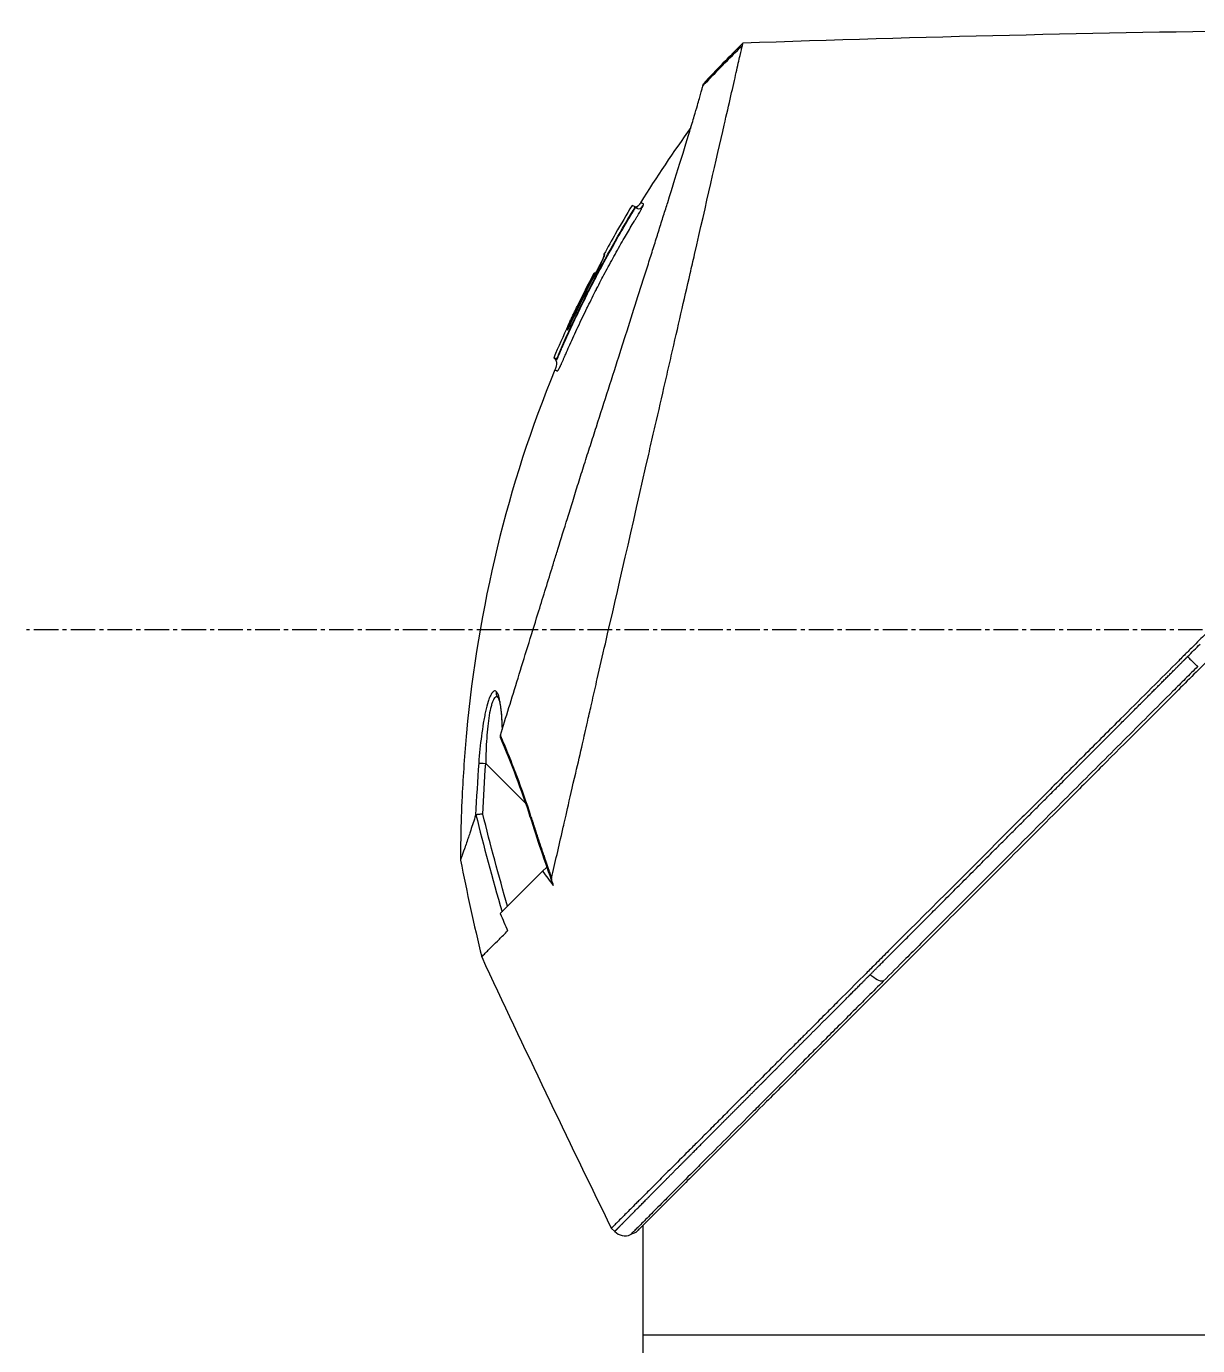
# Model space of a CAD drawing. Header units: millimetres. Extents: x 0 to 4378, y 0 to 2376.
# Drawn here: x 154.3 to 234.9, y 1539.2 to 1630 of the extents above; entities that cross this region are included whole.
import ezdxf

# ---------------------------------------------------------------- set-up
doc = ezdxf.new("R2010")
doc.units = ezdxf.units.MM
doc.header["$LTSCALE"] = 0.2
doc.linetypes.add('CENTER2', pattern=[1.125, 0.75, -0.125, 0.125, -0.125])
doc.layers.add('02_Center Line', color=1, linetype='CENTER2')

# ---------------------------------------------------------------- blocks, each defined once
blk = doc.blocks.new('A$C1ebef229')
for p, q in [((-34.874, 1023.623), (-34.874, 1023.623)), ((-39.679, 1015.043), (-39.653, 1015.016)), ((-39.542, 1015.311), (-39.509, 1015.277)), ((-44.222, 1006.86), (-44.159, 1006.835)), ((-45.133, 1004.925), (-45.085, 1004.877)), ((-44.908, 1004.806), (-44.956, 1004.854)), ((-44.79, 1005.093), (-44.818, 1005.121)), ((-48.967, 981.55), (-48.967, 981.55)), ((-48.965, 981.546), (-48.965, 981.546)), ((-47.077, 974.271), (-49.813, 977.008)), ((-46.963, 974.157), (-46.963, 974.158)), ((-48.813, 966.681), (-45.904, 969.59)), ((-45.638, 969.855), (-45.904, 969.59)), ((-45.616, 969.878), (-45.638, 969.855)), ((-45.592, 969.809), (-45.638, 969.855)), ((-48.31, 965.49), (-48.309, 965.487)), ((-48.31, 965.488), (-48.31, 965.488)), ((-48.309, 965.487), (-48.309, 965.488)), ((-40.943, 944.798), (-41.174, 945.029)), ((-39, 945.221), (-39, 931.7)), ((-39.483, 944.738), (-39.846, 944.585)), ((-39, 937.7), (39.527, 937.7))]:
    blk.add_line(p, q)
for centre, radius, start, end in [((30.499, 972.597), 82.251, 150.20143, 151.34582), ((29.836, 972.952), 81.499, 152.41039, 154.1774), ((-40.236, 945.505), 1, 224.99969, 292.95218)]:
    blk.add_arc(centre, radius, start, end)
at = {"extrusion": (0, 0, -1)}
for centre, major_axis, ratio, start_param, end_param in [((-15.153, 987.976), (32.061, 52.728), 0.606634, 5.046093, 5.111834), ((25.386, 986.906), (-66.266, 26.567), 0.000011, 0.000002, 0.010494), ((27.095, 984.45), (-68.777, 27.59), 0.000012, 0.010242, 0.035277), ((29.467, 973.086), (-37.396, -71.919), 1, 1.521054, 1.570796), ((29.17, 973.168), (33.667, 73.33), 1, 4.712389, 4.762315), ((27.844, 982.574), (-70.243, 28.124), 0.000013, 0.010001, 0.034555), ((-42.269, 1010.635), (0.0464, 0.0886), 0.999416, 4.712389, 6.054856), ((-42.355, 1010.644), (0.128, 0.063), 0.594731, 5.762809, 5.790684), ((-44.837, 1005.129), (0.119, 0.275), 0.068449, 1.568978, 3.139771), ((-48.59, 981.878), (-0.365, -0.341), 0.967774, 0.031819, 0.893203), ((-49.804, 976.998), (-0.499, 0.036), 0.01714, 0.149461, 1.551007), ((159.826, 982.662), (-194.421, 114.353), 0.811755, 5.576632, 5.609274), ((-255.664, 850.429), (235.102, -235.108), 0.712878, 4.90627, 4.909966), ((-23.05, 962.791), (0.708, -0.706), 0.435637, 0.291628, 1.571358)]:
    blk.add_ellipse(centre, major_axis=major_axis, ratio=ratio, start_param=start_param, end_param=end_param, dxfattribs=at)
for points in [[(41.272, 1027.473), (16.809, 1027.718), (-7.666, 1027.415), (-32.116, 1026.563)], [(-32.116, 1026.563), (-33.043, 1025.653), (-33.951, 1024.722), (-34.837, 1023.773)], [(-35.702, 1020.755), (-36.916, 1019.076), (-38.071, 1017.351), (-39.158, 1015.588)], [(-39.747, 1015.393), (-40.133, 1014.758), (-40.511, 1014.118), (-40.88, 1013.474)], [(-39.51, 1015.268), (-39.51, 1015.268), (-39.51, 1015.268), (-39.51, 1015.268)], [(-39.51, 1015.268), (-39.51, 1015.268), (-39.51, 1015.268), (-39.51, 1015.268)], [(-39.508, 1015.277), (-39.508, 1015.277), (-39.508, 1015.277), (-39.508, 1015.277)], [(-39.501, 1015.269), (-39.504, 1015.272), (-39.506, 1015.274), (-39.508, 1015.277)], [(-39.457, 1015.228), (-39.456, 1015.228), (-39.455, 1015.227), (-39.455, 1015.227)], [(-39.455, 1015.227), (-39.261, 1015.08), (-39.119, 1015.212), (-38.978, 1015.401)], [(-40.88, 1013.474), (-40.884, 1013.467), (-40.887, 1013.459), (-40.889, 1013.451)], [(-41.639, 1012.023), (-41.647, 1012.009), (-41.65, 1011.992), (-41.65, 1011.975)], [(-42.452, 1010.482), (-42.45, 1010.481), (-42.422, 1010.466), (-42.389, 1010.45)], [(-42.257, 1010.734), (-42.258, 1010.735), (-42.259, 1010.735), (-42.259, 1010.735)], [(-44.141, 1007.157), (-44.483, 1006.418), (-44.814, 1005.674), (-45.133, 1004.925)], [(-44.159, 1006.835), (-44.159, 1006.836), (-44.158, 1006.838), (-44.158, 1006.839)], [(-45.133, 1004.925), (-45.133, 1004.925), (-45.074, 1004.901), (-44.956, 1004.854)], [(-45.053, 1004.084), (-45.053, 1004.084), (-45.053, 1004.084), (-45.053, 1004.084)], [(-48.833, 978.853), (-48.836, 978.838), (-48.832, 978.822), (-48.824, 978.806)], [(-48.827, 978.805), (-48.069, 977.053), (-47.361, 975.205), (-46.771, 973.338)], [(-50.297, 977.035), (-50.385, 975.824), (-50.454, 974.644), (-50.509, 973.453)], [(-50.02, 973.527), (-49.965, 974.688), (-49.897, 975.848), (-49.813, 977.008)], [(-50.493, 973.47), (-49.963, 971.36), (-49.367, 969.137), (-48.693, 966.801)], [(-46.768, 973.339), (-46.766, 973.337), (-46.741, 973.343), (-46.702, 973.354)], [(-46.767, 973.338), (-46.277, 971.787), (-45.752, 970.246), (-45.206, 968.714)], [(-51.555, 970.357), (-51.109, 968.13), (-50.623, 965.911), (-50.095, 963.701)], [(-45.206, 968.714), (-45.195, 968.682), (-45.183, 968.649), (-45.17, 968.618)], [(-48.813, 966.681), (-48.643, 966.283), (-48.475, 965.886), (-48.309, 965.487)], [(-50.095, 963.701), (-47.181, 957.449), (-44.207, 951.224), (-41.174, 945.029)]]:
    blk.add_open_spline(points, degree=3)
for points, knots in [([(41.272, 1027.473), (41.272, 1027.473), (41.208, 1027.408), (40.955, 1027.155), (40.765, 1026.966), (40.02, 1026.22), (39.291, 1025.492), (38.108, 1024.308), (37.83, 1024.03), (37.205, 1023.406), (36.854, 1023.054), (35.505, 1021.706), (34.409, 1020.609), (32.912, 1019.112), (32.592, 1018.793), (31.518, 1017.719), (30.742, 1016.942), (29.081, 1015.282), (28.193, 1014.394), (26.812, 1013.013), (26.334, 1012.535), (25.351, 1011.552), (24.844, 1011.045), (23.802, 1010.003), (23.266, 1009.466), (21.573, 1007.774), (20.398, 1006.599), (18.588, 1004.789), (17.963, 1004.164), (16.677, 1002.878), (16.017, 1002.218), (14.663, 1000.864), (13.968, 1000.169), (12.915, 999.116), (12.558, 998.759), (11.455, 997.656), (10.706, 996.907), (8.325, 994.527), (6.684, 992.884), (4.635, 990.837), (4.233, 990.435), (3.294, 989.496), (2.757, 988.958), (1.865, 988.066), (1.538, 987.74), (1.104, 987.306), (1.041, 987.243), (0.903, 987.104), (0.831, 987.032), (0.506, 986.707), (0.311, 986.512), (-0.042, 986.159), (-0.138, 986.063), (-0.424, 985.777), (-0.57, 985.631), (-0.88, 985.322), (-1.032, 985.17), (-1.285, 984.917), (-1.385, 984.816), (-1.575, 984.626), (-1.657, 984.545), (-1.854, 984.348), (-1.96, 984.241), (-2.158, 984.043), (-2.248, 983.953), (-3.605, 982.598), (-4.869, 981.333), (-6.936, 979.265), (-7.741, 978.46), (-9.311, 976.891), (-10.077, 976.125), (-11.207, 974.994), (-11.575, 974.627), (-12.675, 973.526), (-13.407, 972.795), (-16.868, 969.334), (-19.539, 966.663), (-22.236, 963.966), (-22.373, 963.829), (-22.646, 963.556), (-22.782, 963.42), (-23.052, 963.15), (-23.187, 963.015), (-23.428, 962.774), (-23.535, 962.667), (-24.187, 962.016), (-24.728, 961.474), (-25.412, 960.79), (-25.563, 960.639), (-25.843, 960.359), (-25.973, 960.229), (-26.233, 959.969), (-26.363, 959.839), (-26.658, 959.544), (-26.823, 959.38), (-27.143, 959.06), (-27.298, 958.905), (-27.626, 958.576), (-27.798, 958.404), (-28.049, 958.153), (-28.127, 958.075), (-28.317, 957.885), (-28.429, 957.773), (-28.67, 957.532), (-28.8, 957.402), (-29.115, 957.087), (-29.3, 956.902), (-29.68, 956.522), (-29.874, 956.328), (-30.458, 955.744), (-30.843, 955.359), (-31.312, 954.891), (-31.4, 954.802), (-31.629, 954.574), (-31.767, 954.435), (-32.053, 954.149), (-32.199, 954.003), (-32.5, 953.703), (-32.654, 953.548), (-32.959, 953.243), (-33.11, 953.093), (-33.402, 952.8), (-33.544, 952.658), (-33.961, 952.242), (-34.231, 951.972), (-34.745, 951.458), (-34.989, 951.213), (-35.453, 950.749), (-35.673, 950.529), (-36.289, 949.913), (-36.674, 949.529), (-37.36, 948.843), (-37.666, 948.536), (-38.21, 947.992), (-38.451, 947.751), (-38.878, 947.325), (-39.066, 947.136), (-39.322, 946.881), (-39.397, 946.805), (-39.609, 946.594), (-39.739, 946.464), (-40.075, 946.127), (-40.265, 945.938), (-40.675, 945.528), (-40.862, 945.341), (-41.05, 945.153), (-41.097, 945.106), (-41.143, 945.059), (-41.155, 945.048), (-41.17, 945.032), (-41.174, 945.029), (-41.174, 945.029)], [-21.000836, -21.000836, -21.000836, -21.000836, -20.328863, -20.328863, -19.655828, -19.655828, -18.308332, -18.308332, -17.924512, -17.924512, -17.485993, -17.485993, -16.316696, -16.316696, -16.006668, -16.006668, -15.296307, -15.296307, -14.534305, -14.534305, -14.139555, -14.139555, -13.730091, -13.730091, -13.30546, -13.30546, -12.401825, -12.401825, -11.929878, -11.929878, -11.437802, -11.437802, -10.9252, -10.9252, -10.663362, -10.663362, -10.117833, -10.117833, -8.934625, -8.934625, -8.645977, -8.645977, -8.260408, -8.260408, -8.006475, -8.006475, -7.961161, -7.961161, -7.91407, -7.91407, -7.778509, -7.778509, -7.724161, -7.724161, -7.666804, -7.666804, -7.602838, -7.602838, -7.565627, -7.565627, -7.532521, -7.532521, -7.488032, -7.488032, -7.450837, -7.450837, -6.924212, -6.924212, -6.587553, -6.587553, -6.265466, -6.265466, -6.109966, -6.109966, -5.79866, -5.79866, -4.627003, -4.627003, -4.564096, -4.564096, -4.501625, -4.501625, -4.439084, -4.439084, -4.389917, -4.389917, -4.135415, -4.135415, -4.06302, -4.06302, -4.00074, -4.00074, -3.938004, -3.938004, -3.858125, -3.858125, -3.782258, -3.782258, -3.697501, -3.697501, -3.658476, -3.658476, -3.601749, -3.601749, -3.53559, -3.53559, -3.439968, -3.439968, -3.337887, -3.337887, -3.131131, -3.131131, -3.082568, -3.082568, -3.005474, -3.005474, -2.922888, -2.922888, -2.834293, -2.834293, -2.74619, -2.74619, -2.661641, -2.661641, -2.496608, -2.496608, -2.34096, -2.34096, -2.194458, -2.194458, -1.921626, -1.921626, -1.681164, -1.681164, -1.470918, -1.470918, -1.287493, -1.287493, -1.207074, -1.207074, -1.056347, -1.056347, -0.792008, -0.792008, -0.395398, -0.395398, -0.197631, -0.197631, -0.099394, -0.099394, 0, 0, 0, 0]), ([(-45.279, 969.112), (-45.158, 969.646), (-45.043, 970.163), (-44.785, 971.297), (-44.644, 971.896), (-44.369, 973.079), (-44.085, 974.391), (-43.461, 977.052), (-43.301, 977.712), (-43.101, 978.601), (-43.048, 978.841), (-42.939, 979.326), (-42.879, 979.591), (-42.736, 980.218), (-42.647, 980.598), (-42.532, 981.1), (-42.503, 981.229), (-42.365, 981.831), (-42.253, 982.324), (-41.958, 983.613), (-41.772, 984.419), (-40.768, 988.8), (-39.737, 993.246), (-38.542, 998.537), (-38.484, 998.794), (-38.363, 999.324), (-38.302, 999.588), (-38.184, 1000.101), (-38.125, 1000.354), (-37.834, 1001.611), (-37.606, 1002.602), (-37.269, 1004.074), (-37.157, 1004.563), (-36.594, 1007.015), (-36.158, 1008.914), (-35.644, 1011.162), (-35.544, 1011.599), (-34.642, 1015.545), (-33.95, 1018.558), (-33.07, 1022.401), (-32.79, 1023.614), (-32.474, 1025.005), (-32.388, 1025.393), (-32.245, 1026.017), (-32.187, 1026.255), (-32.153, 1026.4)], [0, 0, 0, 0, 0.224226, 0.224226, 0.438481, 0.438481, 0.643813, 0.643813, 0.718212, 0.718212, 0.74576, 0.74576, 0.776284, 0.776284, 0.820204, 0.820204, 0.834927, 0.834927, 0.896521, 0.896521, 0.995652, 0.995652, 1.428405, 1.428405, 1.450296, 1.450296, 1.471663, 1.471663, 1.492327, 1.492327, 1.574835, 1.574835, 1.616316, 1.616316, 1.784634, 1.784634, 1.826029, 1.826029, 2.164003, 2.164003, 2.373598, 2.373598, 2.479923, 2.479923, 2.586935, 2.586935, 2.586935, 2.586935]), ([(41.463, 1025.683), (41.463, 1025.683), (41.463, 1025.683), (40.702, 1024.922), (40.259, 1024.479), (39.525, 1023.745), (39.352, 1023.572), (37.708, 1021.928), (35.653, 1019.873), (32.572, 1016.792), (31.861, 1016.081), (29.383, 1013.603), (27.504, 1011.724), (24.501, 1008.721), (23.423, 1007.643), (21.16, 1005.38), (19.969, 1004.189), (17.452, 1001.672), (16.121, 1000.341), (13.316, 997.536), (11.838, 996.058), (9.577, 993.797), (8.801, 993.022), (6.721, 990.941), (5.411, 989.632), (3.783, 988.003), (3.457, 987.678), (2.924, 987.144), (2.726, 986.947), (2.315, 986.536), (2.157, 986.378), (1.816, 986.036), (1.636, 985.856), (1.299, 985.52), (1.143, 985.364), (0.705, 984.926), (0.424, 984.645), (0.065, 984.285), (-0.014, 984.207), (-0.184, 984.036), (-0.274, 983.947), (-0.584, 983.637), (-0.738, 983.483), (-1.337, 982.884), (-1.745, 982.476), (-3.801, 980.42), (-5.458, 978.763), (-7.862, 976.359), (-8.622, 975.599), (-10.836, 973.384), (-12.284, 971.937), (-15.025, 969.196), (-16.324, 967.897), (-18.192, 966.029), (-18.775, 965.446), (-20.485, 963.736), (-21.6, 962.621), (-23.703, 960.518), (-24.695, 959.527), (-26.555, 957.666), (-27.429, 956.792), (-28.668, 955.554), (-29.054, 955.167), (-29.791, 954.431), (-30.141, 954.08), (-31.134, 953.088), (-31.756, 952.465), (-32.881, 951.341), (-33.387, 950.834), (-34.718, 949.503), (-35.495, 948.726), (-36.442, 947.779), (-36.688, 947.533), (-37.328, 946.893), (-37.691, 946.53), (-38.488, 945.733), (-38.856, 945.365), (-39.168, 945.053), (-39.223, 944.998), (-39.341, 944.881), (-39.394, 944.827), (-39.465, 944.756), (-39.483, 944.738), (-39.483, 944.738)], [-15.738203, -15.738203, -15.738203, -15.738203, -14.793481, -14.793481, -14.173934, -14.173934, -13.996984, -13.996984, -12.579476, -12.579476, -12.176243, -12.176243, -11.215253, -11.215253, -10.695697, -10.695697, -10.142358, -10.142358, -9.539575, -9.539575, -8.883963, -8.883963, -8.543526, -8.543526, -7.972636, -7.972636, -7.829924, -7.829924, -7.73886, -7.73886, -7.680875, -7.680875, -7.616244, -7.616244, -7.560081, -7.560081, -7.459116, -7.459116, -7.430908, -7.430908, -7.397967, -7.397967, -7.318024, -7.318024, -7.146824, -7.146824, -6.455961, -6.455961, -6.135134, -6.135134, -5.518203, -5.518203, -4.951279, -4.951279, -4.691225, -4.691225, -4.182012, -4.182012, -3.710062, -3.710062, -3.272291, -3.272291, -3.069642, -3.069642, -2.879581, -2.879581, -2.522736, -2.522736, -2.208798, -2.208798, -1.659444, -1.659444, -1.453529, -1.453529, -1.091939, -1.091939, -0.546675, -0.546675, -0.410051, -0.410051, -0.205023, -0.205023, 0, 0, 0, 0]), ([(-32.153, 1026.4), (-32.153, 1026.403), (-32.152, 1026.406), (-32.15, 1026.414), (-32.149, 1026.417), (-32.147, 1026.426), (-32.146, 1026.433), (-32.142, 1026.45), (-32.139, 1026.462), (-32.132, 1026.492), (-32.128, 1026.51), (-32.119, 1026.55), (-32.116, 1026.563), (-32.116, 1026.563)], [0.000006, 0.000006, 0.000006, 0.000006, 0.0077656, 0.0077656, 0.0144608, 0.0144608, 0.0278513, 0.0278513, 0.0546324, 0.0546324, 0.1081958, 0.1081958, 0.2108493, 0.2108493, 0.2108493, 0.2108493]), ([(-48.807, 978.945), (-48.62, 979.551), (-48.423, 980.188), (-48.017, 981.502), (-47.806, 982.183), (-47.156, 984.287), (-46.697, 985.771), (-45.906, 988.335), (-45.581, 989.385), (-45.163, 990.74), (-45.074, 991.029), (-44.942, 991.457), (-44.897, 991.604), (-44.633, 992.458), (-44.413, 993.169), (-44.077, 994.257), (-43.956, 994.645), (-43.704, 995.456), (-43.574, 995.872), (-43.309, 996.717), (-43.172, 997.149), (-42.895, 998.018), (-42.756, 998.453), (-42.479, 999.316), (-42.341, 999.746), (-41.642, 1001.92), (-41.094, 1003.628), (-40.439, 1005.68), (-40.314, 1006.072), (-39.933, 1007.268), (-39.681, 1008.061), (-39.187, 1009.613), (-38.946, 1010.373), (-38.597, 1011.475), (-38.484, 1011.832), (-38.262, 1012.535), (-38.154, 1012.879), (-37.942, 1013.551), (-37.837, 1013.884), (-37.632, 1014.536), (-37.529, 1014.862), (-37.387, 1015.316), (-37.341, 1015.46), (-36.595, 1017.839), (-36.024, 1019.683), (-35.561, 1021.221), (-35.512, 1021.384), (-35.385, 1021.812), (-35.312, 1022.06), (-35.149, 1022.619), (-35.069, 1022.9), (-34.976, 1023.236), (-34.95, 1023.334), (-34.906, 1023.5), (-34.888, 1023.569), (-34.874, 1023.623)], [0.00002, 0.00002, 0.00002, 0.00002, 0.259158, 0.259158, 0.518708, 0.518708, 1.038075, 1.038075, 1.384705, 1.384705, 1.477831, 1.477831, 1.526561, 1.526561, 1.759973, 1.759973, 1.890971, 1.890971, 2.029156, 2.029156, 2.171186, 2.171186, 2.316283, 2.316283, 2.460898, 2.460898, 3.049329, 3.049329, 3.189055, 3.189055, 3.478614, 3.478614, 3.769885, 3.769885, 3.913253, 3.913253, 4.056001, 4.056001, 4.19686, 4.19686, 4.341119, 4.341119, 4.411312, 4.411312, 5.498875, 5.498875, 5.634552, 5.634552, 5.872375, 5.872375, 6.229939, 6.229939, 6.408513, 6.408513, 6.587137, 6.587137, 6.587137, 6.587137]), ([(-34.874, 1023.623), (-34.851, 1023.714), (-34.839, 1023.764), (-34.838, 1023.772), (-34.837, 1023.773), (-34.837, 1023.773), (-34.837, 1023.773)], [0.0004853, 0.0004853, 0.0004853, 0.0004853, 0.914072, 0.914072, 0.914072, 0.9967356, 0.9967356, 0.9967356, 0.9967356]), ([(-44.818, 1005.121), (-44.077, 1006.833), (-43.278, 1008.517), (-41.563, 1011.827), (-40.65, 1013.448), (-39.679, 1015.043)], [-1.119586, -1.119586, -1.119586, -1.119586, -0.560022, -0.560022, -0.000001, -0.000001, -0.000001, -0.000001]), ([(-44.074, 1005.71), (-44.061, 1005.739), (-44.048, 1005.769), (-44.034, 1005.801), (-43.846, 1006.22), (-43.66, 1006.628), (-43.474, 1007.025), (-43.264, 1007.474), (-43.056, 1007.908), (-42.85, 1008.328), (-42.829, 1008.371), (-42.809, 1008.413), (-42.788, 1008.455), (-42.59, 1008.856), (-42.395, 1009.245), (-42.203, 1009.62), (-42.196, 1009.632), (-42.19, 1009.645), (-42.184, 1009.657), (-42.085, 1009.85), (-41.986, 1010.041), (-41.888, 1010.227), (-41.791, 1010.414), (-41.713, 1010.561), (-41.597, 1010.778), (-41.579, 1010.813), (-41.56, 1010.849), (-41.541, 1010.884), (-41.329, 1011.279), (-41.121, 1011.659), (-40.917, 1012.026), (-40.804, 1012.23), (-40.698, 1012.419), (-40.59, 1012.609), (-40.487, 1012.791), (-40.382, 1012.974), (-40.266, 1013.176), (-40.085, 1013.488), (-39.912, 1013.783), (-39.737, 1014.077), (-39.682, 1014.171), (-39.626, 1014.264), (-39.57, 1014.357), (-39.553, 1014.385), (-39.536, 1014.413), (-39.519, 1014.441), (-39.483, 1014.502), (-39.446, 1014.562), (-39.409, 1014.623), (-39.391, 1014.653), (-39.373, 1014.683), (-39.354, 1014.714), (-39.336, 1014.744), (-39.318, 1014.774), (-39.3, 1014.805), (-39.272, 1014.851), (-39.245, 1014.897), (-39.219, 1014.942), (-39.211, 1014.956), (-39.203, 1014.969), (-39.196, 1014.983), (-39.179, 1015.012), (-39.163, 1015.04), (-39.148, 1015.068), (-39.133, 1015.095), (-39.118, 1015.122), (-39.104, 1015.148), (-39.076, 1015.2), (-39.051, 1015.248), (-39.03, 1015.29), (-39.019, 1015.312), (-39.01, 1015.332), (-39.001, 1015.35), (-38.992, 1015.369), (-38.985, 1015.386), (-38.978, 1015.401)], [0.7479366, 0.7479366, 0.7479366, 0.7479366, 0.75, 0.75, 0.75, 0.7778267, 0.7778267, 0.7778267, 0.8093257, 0.8093257, 0.8093257, 0.8125, 0.8125, 0.8125, 0.8427642, 0.8427642, 0.8427642, 0.84375, 0.84375, 0.84375, 0.859375, 0.859375, 0.859375, 0.875, 0.875, 0.875, 0.8775605, 0.8775605, 0.8775605, 0.90625, 0.90625, 0.90625, 0.9222304, 0.9222304, 0.9222304, 0.9375, 0.9375, 0.9375, 0.9612141, 0.9612141, 0.9612141, 0.96875, 0.96875, 0.96875, 0.9710053, 0.9710053, 0.9710053, 0.9758787, 0.9758787, 0.9758787, 0.9783012, 0.9783012, 0.9783012, 0.9807089, 0.9807089, 0.9807089, 0.984375, 0.984375, 0.984375, 0.9854706, 0.9854706, 0.9854706, 0.987866, 0.987866, 0.987866, 0.9902844, 0.9902844, 0.9902844, 0.9951532, 0.9951532, 0.9951532, 0.9975841, 0.9975841, 0.9975841, 1, 1, 1, 1]), ([(-42.192, 1010.529), (-42.09, 1010.724), (-41.987, 1010.918), (-41.883, 1011.112), (-41.591, 1011.658), (-41.294, 1012.198), (-40.989, 1012.736), (-40.727, 1013.2), (-40.461, 1013.661), (-40.19, 1014.12), (-40.122, 1014.235), (-40.054, 1014.349), (-39.985, 1014.463), (-39.951, 1014.52), (-39.917, 1014.578), (-39.883, 1014.635), (-39.866, 1014.663), (-39.848, 1014.692), (-39.831, 1014.72), (-39.814, 1014.749), (-39.797, 1014.777), (-39.78, 1014.806), (-39.745, 1014.863), (-39.71, 1014.919), (-39.676, 1014.977), (-39.669, 1014.99), (-39.661, 1015.003), (-39.653, 1015.016)], [0.5421635, 0.5421635, 0.5421635, 0.5421635, 0.6006248, 0.6006248, 0.6006248, 0.7652776, 0.7652776, 0.7652776, 0.9072115, 0.9072115, 0.9072115, 0.942695, 0.942695, 0.942695, 0.9604367, 0.9604367, 0.9604367, 0.9693076, 0.9693076, 0.9693076, 0.9781784, 0.9781784, 0.9781784, 0.9959202, 0.9959202, 0.9959202, 1, 1, 1, 1]), ([(-39.543, 1015.311), (-39.612, 1015.339), (-39.664, 1015.36), (-39.731, 1015.386), (-39.747, 1015.393), (-39.747, 1015.393)], [-1.1132476, -1.1132476, -1.1132476, -1.1132476, -0.8232096, -0.8232096, -0.5568623, -0.5568623, -0.5568623, -0.5568623]), ([(-39.679, 1015.043), (-39.671, 1015.057), (-39.662, 1015.071), (-39.646, 1015.099), (-39.638, 1015.113), (-39.62, 1015.144), (-39.611, 1015.161), (-39.592, 1015.194), (-39.583, 1015.211), (-39.568, 1015.241), (-39.561, 1015.255), (-39.55, 1015.28), (-39.546, 1015.29), (-39.541, 1015.306), (-39.541, 1015.31), (-39.543, 1015.311)], [-0.04708138, -0.04708138, -0.04708138, -0.04708138, -0.04206155, -0.04206155, -0.03717867, -0.03717867, -0.03071828, -0.03071828, -0.02354661, -0.02354661, -0.01630299, -0.01630299, -0.00841386, -0.00841386, -0.00000018, -0.00000018, -0.00000018, -0.00000018]), ([(-39.653, 1015.016), (-39.653, 1015.017), (-39.587, 1015.127), (-39.544, 1015.204), (-39.501, 1015.281), (-39.508, 1015.275), (-39.508, 1015.276), (-39.508, 1015.276), (-39.508, 1015.277), (-39.509, 1015.277)], [0, 0, 0, 0, 0.25, 0.25, 0.25, 0.5, 0.5, 0.5, 0.840661, 0.840661, 0.840661, 0.840661]), ([(-39.457, 1015.228), (-39.458, 1015.229), (-39.459, 1015.23), (-39.46, 1015.231), (-39.46, 1015.231), (-39.462, 1015.232), (-39.462, 1015.232), (-39.465, 1015.235), (-39.466, 1015.236), (-39.468, 1015.238), (-39.469, 1015.238), (-39.471, 1015.24), (-39.473, 1015.242), (-39.476, 1015.245), (-39.478, 1015.246), (-39.482, 1015.251), (-39.486, 1015.254), (-39.495, 1015.263), (-39.502, 1015.269), (-39.508, 1015.276)], [0, 0, 0, 0, 0.00146948, 0.00146948, 0.00344082, 0.00344082, 0.00640094, 0.00640094, 0.00744169, 0.00744169, 0.00794693, 0.00794693, 0.00859822, 0.00859822, 0.0093315, 0.0093315, 0.01061688, 0.01061688, 0.01339941, 0.01339941, 0.01339941, 0.01339941]), ([(-39.158, 1015.588), (-39.199, 1015.521), (-39.244, 1015.456), (-39.325, 1015.367), (-39.357, 1015.337), (-39.412, 1015.3), (-39.433, 1015.289), (-39.47, 1015.275), (-39.486, 1015.271), (-39.502, 1015.269)], [0, 0, 0, 0, 0.02346593, 0.02346593, 0.03626259, 0.03626259, 0.04335885, 0.04335885, 0.04811516, 0.04811516, 0.04811516, 0.04811516]), ([(-39.158, 1015.588), (-39.201, 1015.519), (-39.247, 1015.451), (-39.334, 1015.359), (-39.368, 1015.327), (-39.43, 1015.29), (-39.455, 1015.279), (-39.488, 1015.272), (-39.495, 1015.27), (-39.502, 1015.269)], [0, 0, 0, 0, 0.02434231, 0.02434231, 0.03801412, 0.03801412, 0.04603239, 0.04603239, 0.04810741, 0.04810741, 0.04810741, 0.04810741]), ([(-39.347, 1015.181), (-39.365, 1015.183), (-39.362, 1015.183), (-39.392, 1015.191), (-39.414, 1015.201), (-39.438, 1015.215), (-39.444, 1015.219), (-39.452, 1015.225), (-39.454, 1015.226), (-39.455, 1015.227)], [0.5336392, 0.5336392, 0.5336392, 0.5336392, 0.53697532, 0.53697532, 0.54707156, 0.54707156, 0.55523752, 0.55523752, 0.56271194, 0.56271194, 0.56271194, 0.56271194]), ([(-38.978, 1015.401), (-38.967, 1015.428), (-38.959, 1015.45), (-38.954, 1015.467), (-38.95, 1015.479), (-38.948, 1015.493), (-38.949, 1015.497), (-38.949, 1015.499), (-38.949, 1015.5), (-38.95, 1015.501), (-38.951, 1015.503), (-38.953, 1015.504), (-38.958, 1015.506), (-38.961, 1015.508), (-38.969, 1015.51), (-38.973, 1015.512), (-38.974, 1015.513), (-38.974, 1015.513), (-38.975, 1015.513), (-38.992, 1015.52), (-39.006, 1015.526), (-39.021, 1015.532), (-39.022, 1015.532), (-39.022, 1015.533), (-39.023, 1015.533), (-39.053, 1015.545), (-39.076, 1015.554), (-39.096, 1015.563), (-39.097, 1015.563), (-39.097, 1015.563), (-39.097, 1015.563), (-39.139, 1015.58), (-39.158, 1015.588), (-39.158, 1015.588)], [0, 0, 0, 0, 0.03125, 0.03125, 0.03125, 0.0538826, 0.0538826, 0.0538826, 0.0625, 0.0625, 0.0625, 0.09375, 0.09375, 0.09375, 0.1203995, 0.1203995, 0.1203995, 0.125, 0.125, 0.125, 0.2456137, 0.2456137, 0.2456137, 0.25, 0.25, 0.25, 0.4970952, 0.4970952, 0.4970952, 0.5, 0.5, 0.5, 0.9991339, 0.9991339, 0.9991339, 0.9991339]), ([(-42.388, 1010.452), (-42.335, 1010.553), (-42.283, 1010.654), (-42.232, 1010.754), (-42.181, 1010.853), (-42.132, 1010.95), (-42.085, 1011.044), (-42.038, 1011.138), (-41.993, 1011.229), (-41.951, 1011.314), (-41.909, 1011.399), (-41.87, 1011.478), (-41.836, 1011.551), (-41.801, 1011.624), (-41.77, 1011.69), (-41.744, 1011.748), (-41.718, 1011.806), (-41.696, 1011.855), (-41.679, 1011.895), (-41.662, 1011.936), (-41.65, 1011.967), (-41.644, 1011.989), (-41.637, 1012.01), (-41.636, 1012.021), (-41.639, 1012.023)], [0, 0, 0, 0, 0.125, 0.125, 0.125, 0.25, 0.25, 0.25, 0.375, 0.375, 0.375, 0.499999, 0.499999, 0.499999, 0.625, 0.625, 0.625, 0.75, 0.75, 0.75, 0.875, 0.875, 0.875, 1, 1, 1, 1]), ([(-41.647, 1011.985), (-41.647, 1011.985), (-41.647, 1011.984), (-41.649, 1011.978), (-41.652, 1011.967), (-41.667, 1011.926), (-41.684, 1011.884), (-41.739, 1011.758), (-41.783, 1011.662), (-41.893, 1011.432), (-41.96, 1011.295), (-42.107, 1011), (-42.189, 1010.838), (-42.311, 1010.601), (-42.349, 1010.527), (-42.388, 1010.452)], [0.0216019, 0.0216019, 0.0216019, 0.0216019, 0.0269405, 0.0269405, 0.0451373, 0.0451373, 0.0828541, 0.0828541, 0.1358956, 0.1358956, 0.1907173, 0.1907173, 0.246394, 0.246394, 0.2715432, 0.2715432, 0.2715432, 0.2715432]), ([(-41.679, 1012.038), (-41.68, 1012.037), (-41.681, 1012.035), (-41.686, 1012.023), (-41.688, 1012.012), (-41.69, 1011.99), (-41.689, 1011.979), (-41.685, 1011.959), (-41.682, 1011.95), (-41.675, 1011.936), (-41.671, 1011.931), (-41.667, 1011.926)], [-0.00087939, -0.00087939, -0.00087939, -0.00087939, 0, 0, 0.00436612, 0.00436612, 0.00867322, 0.00867322, 0.01202355, 0.01202355, 0.01406512, 0.01406512, 0.01406512, 0.01406512]), ([(-43.677, 1007.551), (-43.489, 1007.949), (-43.296, 1008.347), (-43.102, 1008.742), (-42.907, 1009.137), (-42.71, 1009.529), (-42.506, 1009.924), (-42.403, 1010.125), (-42.298, 1010.327), (-42.192, 1010.529)], [0.2429801, 0.2429801, 0.2429801, 0.2429801, 0.362195, 0.362195, 0.362195, 0.4814099, 0.4814099, 0.4814099, 0.5421635, 0.5421635, 0.5421635, 0.5421635]), ([(-42.357, 1010.681), (-42.357, 1010.681), (-42.357, 1010.68), (-42.357, 1010.678), (-42.357, 1010.678), (-42.358, 1010.677), (-42.358, 1010.676), (-42.359, 1010.674), (-42.359, 1010.672), (-42.36, 1010.669), (-42.361, 1010.669), (-42.361, 1010.668), (-42.362, 1010.667), (-42.363, 1010.663), (-42.365, 1010.659), (-42.366, 1010.655), (-42.368, 1010.651), (-42.37, 1010.647), (-42.372, 1010.643), (-42.374, 1010.639), (-42.376, 1010.635), (-42.378, 1010.631), (-42.38, 1010.627), (-42.382, 1010.622), (-42.384, 1010.618), (-42.388, 1010.609), (-42.392, 1010.6), (-42.397, 1010.592), (-42.4, 1010.584), (-42.404, 1010.576), (-42.408, 1010.568), (-42.422, 1010.54), (-42.437, 1010.511), (-42.452, 1010.482)], [0, 0, 0, 0, 0.046422, 0.046422, 0.046422, 0.063135, 0.063135, 0.063135, 0.11053, 0.11053, 0.11053, 0.12627, 0.12627, 0.12627, 0.18889, 0.18889, 0.18889, 0.251509, 0.251509, 0.251509, 0.313558, 0.313558, 0.313558, 0.37668, 0.37668, 0.37668, 0.501837, 0.501837, 0.501837, 0.609274, 0.609274, 0.609274, 1, 1, 1, 1]), ([(-42.262, 1010.736), (-42.269, 1010.739), (-42.276, 1010.741), (-42.291, 1010.743), (-42.299, 1010.743), (-42.322, 1010.742), (-42.338, 1010.738), (-42.362, 1010.729), (-42.37, 1010.724), (-42.385, 1010.712), (-42.391, 1010.705), (-42.396, 1010.697)], [-0.01932859, -0.01932859, -0.01932859, -0.01932859, -0.01686752, -0.01686752, -0.01403596, -0.01403596, -0.0080494, -0.0080494, -0.00399872, -0.00399872, -0.00001431, -0.00001431, -0.00001431, -0.00001431]), ([(-43.883, 1007.707), (-43.882, 1007.709), (-43.881, 1007.711), (-43.879, 1007.714), (-43.858, 1007.759), (-43.836, 1007.805), (-43.813, 1007.853), (-43.768, 1007.948), (-43.721, 1008.046), (-43.672, 1008.146), (-43.624, 1008.247), (-43.575, 1008.349), (-43.525, 1008.451)], [0.6844931, 0.6844931, 0.6844931, 0.6844931, 0.6875004, 0.6875004, 0.6875004, 0.7500001, 0.7500001, 0.7500001, 0.8750003, 0.8750003, 0.8750003, 1, 1, 1, 1]), ([(-44.79, 1005.093), (-44.783, 1005.109), (-44.776, 1005.125), (-44.769, 1005.14), (-44.763, 1005.155), (-44.757, 1005.169), (-44.751, 1005.183), (-44.713, 1005.27), (-44.675, 1005.357), (-44.637, 1005.444), (-44.615, 1005.494), (-44.593, 1005.544), (-44.571, 1005.595), (-44.548, 1005.645), (-44.526, 1005.696), (-44.504, 1005.746), (-44.414, 1005.948), (-44.324, 1006.149), (-44.233, 1006.35), (-44.051, 1006.752), (-43.866, 1007.152), (-43.677, 1007.551)], [0.0000001, 0.0000001, 0.0000001, 0.0000001, 0.0045503, 0.0045503, 0.0045503, 0.0087839, 0.0087839, 0.0087839, 0.034354, 0.034354, 0.034354, 0.0492559, 0.0492559, 0.0492559, 0.0641577, 0.0641577, 0.0641577, 0.1237652, 0.1237652, 0.1237652, 0.2429801, 0.2429801, 0.2429801, 0.2429801]), ([(-44.141, 1007.157), (-44.116, 1007.212), (-44.087, 1007.274), (-44.055, 1007.343), (-44.021, 1007.416), (-43.983, 1007.496), (-43.942, 1007.581), (-43.923, 1007.622), (-43.903, 1007.664), (-43.883, 1007.707)], [0.3828608, 0.3828608, 0.3828608, 0.3828608, 0.5000001, 0.5000001, 0.5000001, 0.6250007, 0.6250007, 0.6250007, 0.6844931, 0.6844931, 0.6844931, 0.6844931]), ([(-44.126, 1006.908), (-44.129, 1006.908), (-44.132, 1006.908), (-44.153, 1006.906), (-44.17, 1006.901), (-44.194, 1006.889), (-44.201, 1006.884), (-44.215, 1006.872), (-44.22, 1006.866), (-44.222, 1006.86)], [0.00339509, 0.00339509, 0.00339509, 0.00339509, 0.00434697, 0.00434697, 0.00936629, 0.00936629, 0.01210725, 0.01210725, 0.01541577, 0.01541577, 0.01541577, 0.01541577]), ([(-45.085, 1004.877), (-45.086, 1004.877), (-45.081, 1004.875), (-45.072, 1004.872), (-45.063, 1004.868), (-45.05, 1004.863), (-45.032, 1004.856), (-45.015, 1004.849), (-44.992, 1004.84), (-44.966, 1004.829), (-44.959, 1004.826), (-44.952, 1004.824), (-44.945, 1004.821), (-44.942, 1004.819), (-44.938, 1004.818), (-44.934, 1004.816), (-44.931, 1004.815), (-44.927, 1004.813), (-44.923, 1004.812), (-44.919, 1004.81), (-44.915, 1004.809), (-44.911, 1004.807), (-44.91, 1004.807), (-44.909, 1004.806), (-44.908, 1004.806)], [0.5000607, 0.5000607, 0.5000607, 0.5000607, 0.636912, 0.636912, 0.636912, 0.773829, 0.773829, 0.773829, 0.9107426, 0.9107426, 0.9107426, 0.944971, 0.944971, 0.944971, 0.9620852, 0.9620852, 0.9620852, 0.9791994, 0.9791994, 0.9791994, 0.9963136, 0.9963136, 0.9963136, 0.9999009, 0.9999009, 0.9999009, 0.9999009]), ([(-45.085, 1004.877), (-45.052, 1004.843), (-45.023, 1004.804), (-44.978, 1004.717), (-44.963, 1004.669), (-44.947, 1004.568), (-44.946, 1004.516), (-44.956, 1004.395), (-44.971, 1004.326), (-45.008, 1004.2), (-45.029, 1004.141), (-45.053, 1004.084)], [0, 0, 0, 0, 0.01428743, 0.01428743, 0.02928516, 0.02928516, 0.04474988, 0.04474988, 0.06569789, 0.06569789, 0.08425725, 0.08425725, 0.08425725, 0.08425725]), ([(-44.908, 1004.806), (-44.907, 1004.806), (-44.906, 1004.806), (-44.904, 1004.809), (-44.902, 1004.812), (-44.901, 1004.815), (-44.899, 1004.819), (-44.896, 1004.824), (-44.894, 1004.831), (-44.89, 1004.84), (-44.887, 1004.848), (-44.883, 1004.858), (-44.879, 1004.868), (-44.869, 1004.896), (-44.857, 1004.931), (-44.842, 1004.969), (-44.832, 1004.996), (-44.819, 1005.024), (-44.807, 1005.053), (-44.801, 1005.066), (-44.795, 1005.08), (-44.79, 1005.093)], [0, 0, 0, 0, 0.113476, 0.113476, 0.113476, 0.199772, 0.199772, 0.199772, 0.314498, 0.314498, 0.314498, 0.426157, 0.426157, 0.426157, 0.710514, 0.710514, 0.710514, 0.908214, 0.908214, 0.908214, 1, 1, 1, 1]), ([(-44.67, 1004.365), (-44.664, 1004.378), (-44.657, 1004.391), (-44.651, 1004.405), (-44.645, 1004.418), (-44.638, 1004.432), (-44.632, 1004.446), (-44.618, 1004.474), (-44.605, 1004.503), (-44.591, 1004.533), (-44.564, 1004.594), (-44.536, 1004.655), (-44.509, 1004.717), (-44.495, 1004.748), (-44.482, 1004.779), (-44.469, 1004.81), (-44.458, 1004.834), (-44.448, 1004.858), (-44.437, 1004.882), (-44.435, 1004.888), (-44.433, 1004.893), (-44.43, 1004.899), (-44.409, 1004.949), (-44.387, 1004.998), (-44.365, 1005.048), (-44.349, 1005.087), (-44.332, 1005.125), (-44.315, 1005.165), (-44.231, 1005.355), (-44.16, 1005.517), (-44.074, 1005.71)], [0.71415673, 0.71415673, 0.71415673, 0.71415673, 0.71531044, 0.71531044, 0.71531044, 0.7164591, 0.7164591, 0.7164591, 0.71875, 0.71875, 0.71875, 0.72340425, 0.72340425, 0.72340425, 0.72567726, 0.72567726, 0.72567726, 0.72744673, 0.72744673, 0.72744673, 0.72785169, 0.72785169, 0.72785169, 0.73155671, 0.73155671, 0.73155671, 0.734375, 0.734375, 0.734375, 0.74793659, 0.74793659, 0.74793659, 0.74793659]), ([(-45.053, 1004.084), (-48.339, 996.175), (-50.347, 987.65), (-51.272, 977.667), (-51.373, 976.208), (-51.487, 973.812), (-51.518, 972.875), (-51.546, 971.411), (-51.553, 970.86), (-51.555, 970.357)], [0, 0, 0, 0, 2.569332, 2.569332, 3.007712, 3.007712, 3.288956, 3.288956, 3.446993, 3.446993, 3.446993, 3.446993]), ([(-45.053, 1004.084), (-45.053, 1004.084), (-45.047, 1004.082), (-45.038, 1004.078), (-45.032, 1004.076), (-45.025, 1004.073), (-45.016, 1004.07), (-45.009, 1004.067), (-45.001, 1004.064), (-44.992, 1004.06), (-44.985, 1004.057), (-44.977, 1004.054), (-44.968, 1004.05), (-44.958, 1004.046), (-44.947, 1004.041), (-44.934, 1004.036), (-44.929, 1004.034), (-44.923, 1004.032), (-44.917, 1004.03), (-44.917, 1004.029), (-44.916, 1004.029), (-44.915, 1004.029), (-44.912, 1004.028), (-44.908, 1004.026), (-44.905, 1004.025), (-44.901, 1004.023), (-44.9, 1004.023), (-44.894, 1004.021), (-44.889, 1004.019), (-44.885, 1004.017), (-44.881, 1004.016), (-44.88, 1004.016), (-44.88, 1004.016), (-44.879, 1004.015), (-44.877, 1004.015), (-44.876, 1004.014), (-44.876, 1004.014), (-44.875, 1004.014), (-44.874, 1004.014), (-44.872, 1004.013), (-44.871, 1004.013), (-44.869, 1004.014), (-44.866, 1004.016), (-44.866, 1004.016), (-44.865, 1004.017), (-44.865, 1004.017), (-44.857, 1004.024), (-44.847, 1004.037), (-44.834, 1004.056), (-44.829, 1004.064), (-44.824, 1004.072), (-44.818, 1004.082)], [0.5675012, 0.5675012, 0.5675012, 0.5675012, 0.6039167, 0.6039167, 0.6039167, 0.625, 0.625, 0.625, 0.6420973, 0.6420973, 0.6420973, 0.65625, 0.65625, 0.65625, 0.671875, 0.671875, 0.671875, 0.6787717, 0.6787717, 0.6787717, 0.6796875, 0.6796875, 0.6796875, 0.6835937, 0.6835937, 0.6835937, 0.6875, 0.6875, 0.6875, 0.6906377, 0.6906377, 0.6906377, 0.6914062, 0.6914062, 0.6914062, 0.6933594, 0.6933594, 0.6933594, 0.6953125, 0.6953125, 0.6953125, 0.6969329, 0.6969329, 0.6969329, 0.6972656, 0.6972656, 0.6972656, 0.7014726, 0.7014726, 0.7014726, 0.703125, 0.703125, 0.703125, 0.703125]), ([(-44.818, 1004.082), (-44.816, 1004.085), (-44.814, 1004.089), (-44.812, 1004.092), (-44.804, 1004.106), (-44.795, 1004.121), (-44.786, 1004.138), (-44.767, 1004.172), (-44.746, 1004.212), (-44.724, 1004.256), (-44.712, 1004.279), (-44.701, 1004.302), (-44.688, 1004.327), (-44.682, 1004.34), (-44.676, 1004.352), (-44.67, 1004.365)], [0.703125, 0.703125, 0.703125, 0.703125, 0.70373263, 0.70373263, 0.70373263, 0.70603388, 0.70603388, 0.70603388, 0.71067629, 0.71067629, 0.71067629, 0.71299904, 0.71299904, 0.71299904, 0.71415673, 0.71415673, 0.71415673, 0.71415673]), ([(-1.523, 984.355), (-1.378, 984.5), (-1.233, 984.645), (-0.944, 984.935), (-0.799, 985.08), (-0.655, 985.224)], [0.000007, 0.000007, 0.000007, 0.000007, 0.4987592, 0.4987592, 1, 1, 1, 1]), ([(-1.523, 984.355), (-1.487, 984.319), (-1.45, 984.282), (-1.413, 984.245), (-1.375, 984.208), (-1.338, 984.171), (-1.301, 984.134), (-1.263, 984.097), (-1.227, 984.061), (-1.191, 984.026), (-1.155, 983.991), (-1.121, 983.957), (-1.089, 983.925), (-1.057, 983.894), (-1.027, 983.865), (-1, 983.838), (-0.973, 983.812), (-0.948, 983.788), (-0.926, 983.767), (-0.905, 983.747), (-0.886, 983.729), (-0.87, 983.714), (-0.854, 983.699), (-0.842, 983.687), (-0.832, 983.678)], [0, 0, 0, 0, 0.125, 0.125, 0.125, 0.25, 0.25, 0.25, 0.375, 0.375, 0.375, 0.5, 0.5, 0.5, 0.625, 0.625, 0.625, 0.75, 0.75, 0.75, 0.875, 0.875, 0.875, 1, 1, 1, 1]), ([(-0.832, 983.678), (-1.114, 983.396), (-1.396, 983.114), (-1.678, 982.831), (-1.965, 982.544), (-2.251, 982.258), (-2.538, 981.971), (-3.67, 980.838), (-4.801, 979.707), (-5.928, 978.578), (-7.078, 977.428), (-8.223, 976.282), (-9.363, 975.141), (-10.502, 974.001), (-11.635, 972.867), (-12.759, 971.742), (-14.989, 969.51), (-17.184, 967.313), (-19.315, 965.177), (-19.683, 964.808), (-20.049, 964.441), (-20.413, 964.077), (-20.576, 963.913), (-20.739, 963.75), (-20.901, 963.588), (-21.425, 963.063), (-21.945, 962.542), (-22.46, 962.026)], [0, 0, 0, 0, 0.037905, 0.037905, 0.037905, 0.076407, 0.076407, 0.076407, 0.228573, 0.228573, 0.228573, 0.383709, 0.383709, 0.383709, 0.538779, 0.538779, 0.538779, 0.846375, 0.846375, 0.846375, 0.899464, 0.899464, 0.899464, 0.923234, 0.923234, 0.923234, 1, 1, 1, 1]), ([(-49.076, 981.939), (-49.134, 982.001), (-49.197, 982.009), (-49.254, 981.979), (-49.289, 981.961), (-49.323, 981.929), (-49.351, 981.895), (-49.361, 981.883), (-49.37, 981.872), (-49.378, 981.86), (-49.401, 981.828), (-49.425, 981.789), (-49.45, 981.745), (-49.483, 981.682), (-49.517, 981.608), (-49.548, 981.532), (-49.564, 981.494), (-49.579, 981.454), (-49.592, 981.417), (-49.61, 981.367), (-49.628, 981.315), (-49.646, 981.261), (-49.71, 981.06), (-49.771, 980.829), (-49.826, 980.583), (-49.854, 980.456), (-49.881, 980.327), (-49.906, 980.198), (-49.932, 980.063), (-49.957, 979.922), (-49.982, 979.776), (-50.028, 979.498), (-50.072, 979.198), (-50.112, 978.892), (-50.188, 978.3), (-50.251, 977.677), (-50.297, 977.035)], [0, 0, 0, 0, 0.068487, 0.068487, 0.068487, 0.110613, 0.110613, 0.110613, 0.125, 0.125, 0.125, 0.165111, 0.165111, 0.165111, 0.221432, 0.221432, 0.221432, 0.25, 0.25, 0.25, 0.287562, 0.287562, 0.287562, 0.427692, 0.427692, 0.427692, 0.5, 0.5, 0.5, 0.5757, 0.5757, 0.5757, 0.720411, 0.720411, 0.720411, 1, 1, 1, 1]), ([(-48.964, 981.545), (-49.015, 981.595), (-49.068, 981.607), (-49.15, 981.569), (-49.179, 981.544), (-49.236, 981.474), (-49.264, 981.429), (-49.318, 981.319), (-49.345, 981.254), (-49.398, 981.106), (-49.423, 981.022), (-49.495, 980.752), (-49.538, 980.542), (-49.615, 980.075), (-49.648, 979.825), (-49.705, 979.298), (-49.729, 979.02), (-49.787, 978.176), (-49.809, 977.598), (-49.813, 977.008)], [0.0086803, 0.0086803, 0.0086803, 0.0086803, 0.125, 0.125, 0.1875, 0.1875, 0.25, 0.25, 0.3125, 0.3125, 0.375, 0.375, 0.5, 0.5, 0.625, 0.625, 0.75, 0.75, 1, 1, 1, 1]), ([(-48.67, 979.39), (-48.676, 979.625), (-48.686, 979.845), (-48.699, 980.05), (-48.706, 980.172), (-48.715, 980.289), (-48.724, 980.401), (-48.729, 980.457), (-48.734, 980.511), (-48.739, 980.564), (-48.745, 980.617), (-48.747, 980.644), (-48.756, 980.719), (-48.763, 980.788), (-48.772, 980.855), (-48.78, 980.918), (-48.79, 980.992), (-48.801, 981.063), (-48.812, 981.129), (-48.832, 981.252), (-48.848, 981.338), (-48.877, 981.46), (-48.936, 981.704), (-49.003, 981.861), (-49.076, 981.939)], [0.041266, 0.041266, 0.041266, 0.041266, 0.25, 0.25, 0.25, 0.375, 0.375, 0.375, 0.4375, 0.4375, 0.4375, 0.5, 0.5, 0.5, 0.5575644, 0.5575644, 0.5575644, 0.625, 0.625, 0.625, 0.75, 0.75, 0.75, 1, 1, 1, 1]), ([(-48.968, 981.552), (-48.968, 981.552), (-48.963, 981.544), (-48.944, 981.502), (-48.926, 981.457), (-48.883, 981.312), (-48.857, 981.198), (-48.796, 980.86), (-48.764, 980.61), (-48.714, 980.032), (-48.695, 979.696), (-48.685, 979.341)], [0.0239142, 0.0239142, 0.0239142, 0.0239142, 0.0520946, 0.0520946, 0.0991153, 0.0991153, 0.1707501, 0.1707501, 0.2833283, 0.2833283, 0.4069798, 0.4069798, 0.4069798, 0.4069798]), ([(-48.807, 978.944), (-48.813, 978.925), (-48.818, 978.908), (-48.827, 978.877), (-48.83, 978.863), (-48.833, 978.853)], [-0.01637818, -0.01637818, -0.01637818, -0.01637818, -0.00823051, -0.00823051, -0.00000316, -0.00000316, -0.00000316, -0.00000316]), ([(-46.702, 973.354), (-47, 974.298), (-47.32, 975.209), (-47.766, 976.391), (-47.855, 976.623), (-48.033, 977.08), (-48.112, 977.276), (-48.413, 978.022), (-48.612, 978.494), (-48.807, 978.945)], [0, 0, 0, 0, 0.5, 0.5, 0.625, 0.625, 0.75, 0.75, 0.9999843, 0.9999843, 0.9999843, 0.9999843]), ([(-50.509, 973.453), (-50.632, 973.074), (-50.744, 972.732), (-50.879, 972.321), (-50.912, 972.221), (-50.986, 972.001), (-51.026, 971.881), (-51.115, 971.615), (-51.162, 971.476), (-51.23, 971.276), (-51.254, 971.205), (-51.357, 970.907), (-51.421, 970.727), (-51.49, 970.533), (-51.509, 970.482), (-51.53, 970.424), (-51.536, 970.408), (-51.543, 970.389), (-51.545, 970.383), (-51.549, 970.374), (-51.55, 970.37), (-51.554, 970.36), (-51.555, 970.357), (-51.555, 970.357)], [0.00001, 0.00001, 0.00001, 0.00001, 0.245288, 0.245288, 0.32758, 0.32758, 0.439471, 0.439471, 0.588452, 0.588452, 0.672216, 0.672216, 0.969709, 0.969709, 1.119078, 1.119078, 1.193047, 1.193047, 1.22978, 1.22978, 1.265, 1.265, 1.331745, 1.331745, 1.331745, 1.331745]), ([(-50.509, 973.453), (-50.507, 973.458), (-50.505, 973.462), (-50.5, 973.468), (-50.497, 973.47), (-50.493, 973.47)], [-0.00715982, -0.00715982, -0.00715982, -0.00715982, -0.003611253, -0.003611253, -0.000066026, -0.000066026, -0.000066026, -0.000066026]), ([(-50.02, 973.527), (-50.021, 973.527), (-50.022, 973.527), (-50.074, 973.519), (-50.125, 973.513), (-50.224, 973.503), (-50.273, 973.498), (-50.327, 973.494), (-50.337, 973.493), (-50.383, 973.489), (-50.413, 973.484), (-50.461, 973.476), (-50.48, 973.472), (-50.493, 973.47)], [-0.00030662, -0.00030662, -0.00030662, -0.00030662, 0, 0, 0.01532058, 0.01532058, 0.03142731, 0.03142731, 0.03552574, 0.03552574, 0.04971247, 0.04971247, 0.06328028, 0.06328028, 0.06328028, 0.06328028]), ([(-45.17, 968.618), (-45.203, 968.719), (-45.239, 968.836), (-45.271, 968.982), (-45.282, 969.043), (-45.28, 969.094), (-45.279, 969.102), (-45.279, 969.112)], [-0.05209089, -0.05209089, -0.05209089, -0.05209089, -0.01888658, -0.01888658, -0.00311949, -0.00311949, 0, 0, 0, 0]), ([(-50.095, 963.701), (-50.095, 963.701), (-50.049, 963.748), (-49.929, 963.868), (-49.892, 963.905), (-49.789, 964.007), (-49.719, 964.078), (-49.558, 964.239), (-49.467, 964.33), (-49.223, 964.574), (-49.06, 964.737), (-48.79, 965.007), (-48.698, 965.099), (-48.509, 965.288), (-48.411, 965.386), (-48.309, 965.487)], [0.000084, 0.000084, 0.000084, 0.000084, 0.36531, 0.36531, 0.496252, 0.496252, 0.680576, 0.680576, 0.864613, 0.864613, 1.12402, 1.12402, 1.248089, 1.248089, 1.369227, 1.369227, 1.369227, 1.369227]), ([(-22.46, 962.026), (-22.814, 961.671), (-23.165, 961.32), (-23.514, 960.97), (-23.768, 960.716), (-24.021, 960.462), (-24.272, 960.211), (-24.617, 959.864), (-24.961, 959.521), (-25.301, 959.18), (-25.641, 958.84), (-25.977, 958.503), (-26.311, 958.169), (-26.477, 958.002), (-26.643, 957.836), (-26.808, 957.671), (-27.093, 957.385), (-27.375, 957.102), (-27.655, 956.822), (-27.979, 956.497), (-28.299, 956.176), (-28.616, 955.858), (-28.933, 955.54), (-29.246, 955.227), (-29.555, 954.917), (-29.892, 954.579), (-30.224, 954.247), (-30.55, 953.92), (-30.7, 953.77), (-30.848, 953.621), (-30.995, 953.473), (-31.277, 953.192), (-31.554, 952.914), (-31.826, 952.641), (-32.396, 952.069), (-32.946, 951.517), (-33.474, 950.988), (-34, 950.46), (-34.504, 949.955), (-34.981, 949.476), (-35.24, 949.216), (-35.492, 948.963), (-35.736, 948.719), (-36.181, 948.271), (-36.598, 947.853), (-36.983, 947.467), (-37.244, 947.204), (-37.491, 946.956), (-37.721, 946.725), (-37.889, 946.556), (-38.049, 946.395), (-38.199, 946.244), (-38.349, 946.093), (-38.49, 945.951), (-38.622, 945.819), (-38.753, 945.687), (-38.874, 945.565), (-38.985, 945.453), (-39.207, 945.23), (-39.388, 945.047), (-39.526, 944.909), (-39.595, 944.839), (-39.653, 944.781), (-39.699, 944.734), (-39.738, 944.695), (-39.769, 944.664), (-39.792, 944.64), (-39.806, 944.626), (-39.818, 944.614), (-39.826, 944.605), (-39.831, 944.6), (-39.835, 944.596), (-39.838, 944.593), (-39.843, 944.588), (-39.846, 944.585), (-39.846, 944.585)], [0, 0, 0, 0, 0.038515, 0.038515, 0.038515, 0.066566, 0.066566, 0.066566, 0.105122, 0.105122, 0.105122, 0.143579, 0.143579, 0.143579, 0.16279, 0.16279, 0.16279, 0.195995, 0.195995, 0.195995, 0.234457, 0.234457, 0.234457, 0.27289, 0.27289, 0.27289, 0.314748, 0.314748, 0.314748, 0.333918, 0.333918, 0.333918, 0.370525, 0.370525, 0.370525, 0.447102, 0.447102, 0.447102, 0.523544, 0.523544, 0.523544, 0.565188, 0.565188, 0.565188, 0.641396, 0.641396, 0.641396, 0.693272, 0.693272, 0.693272, 0.731274, 0.731274, 0.731274, 0.769237, 0.769237, 0.769237, 0.807172, 0.807172, 0.807172, 0.882963, 0.882963, 0.882963, 0.920831, 0.920831, 0.920831, 0.951804, 0.951804, 0.951804, 0.970728, 0.970728, 0.970728, 0.981042, 0.981042, 0.981042, 1, 1, 1, 1]), ([(-39, 945.221), (-39.129, 945.092), (-39.233, 944.988), (-39.368, 944.853), (-39.411, 944.81), (-39.454, 944.767), (-39.465, 944.756), (-39.476, 944.745), (-39.478, 944.743), (-39.481, 944.74), (-39.482, 944.739), (-39.482, 944.739), (-39.483, 944.739), (-39.483, 944.738), (-39.483, 944.738), (-39.483, 944.738)], [10.5802482, 10.5802482, 10.5802482, 10.5802482, 10.7036166, 10.7036166, 10.7937857, 10.7937857, 10.8389013, 10.8389013, 10.8614474, 10.8614474, 10.8727145, 10.8727145, 10.8783456, 10.8783456, 10.8838253, 10.8838253, 10.8838253, 10.8838253])]:
    blk.add_open_spline(points, degree=3, knots=knots)
for points, weights, knots in [([(-23.358, 962.483), (-22.837, 963.005), (-21.785, 964.059), (-18.576, 967.275), (-14.69, 971.169), (-10.137, 975.729), (-6.691, 979.18), (-4.098, 981.777), (-2.382, 983.495), (-1.808, 984.07), (-1.523, 984.355)], [0.999998108654, 0.999998105075, 0.999998098971, 0.999998080014, 0.999998060549, 0.999998041103, 0.999998027708, 0.999998018465, 0.999998012544, 0.999998010506, 0.999998009614], [0, 0, 0, 0, 0.0767447, 0.1535458, 0.461084, 0.6161941, 0.7713836, 0.9235868, 0.9620932, 1, 1, 1, 1]), ([(-46.702, 973.354), (-46.451, 972.557), (-46.192, 971.763), (-45.714, 970.351), (-45.498, 969.731), (-45.279, 969.113)], [1.00000384072, 1.0000038345, 1.00000382965, 1.00000382325, 1.00000382424, 1.00000381814], [0, 0, 0, 0, 0.5599538, 0.5599538, 0.999794, 0.999794, 0.999794, 0.999794]), ([(-40.943, 944.798), (-40.943, 944.798), (-40.94, 944.802), (-40.922, 944.821), (-40.886, 944.858), (-40.799, 944.948), (-40.577, 945.174), (-40.211, 945.545), (-39.721, 946.041), (-39.293, 946.473), (-38.75, 947.022), (-37.951, 947.828), (-37.01, 948.776), (-35.819, 949.974), (-34.521, 951.28), (-33.141, 952.667), (-32.128, 953.684), (-31.363, 954.453), (-30.564, 955.254), (-29.585, 956.236), (-28.658, 957.167), (-27.877, 957.951), (-27.083, 958.748), (-26.23, 959.603), (-25.285, 960.549), (-24.33, 961.508), (-23.716, 962.124), (-23.358, 962.483)], [0.999997525022, 0.999997524189, 0.999997521654, 0.99999751798, 0.999997512658, 0.999997503645, 0.999997487002, 0.999997466202, 0.999997443613, 0.999997425619, 0.999997405513, 0.999997378527, 0.999997351256, 0.999997320837, 0.999997290932, 0.999997264421, 0.999997246424, 0.999997233028, 0.999997221741, 0.999997207945, 0.999997194045, 0.99999718182, 0.999997171461, 0.999997164047, 0.99999715542, 0.99999714345, 0.999997135817, 0.999997132166], [0, 0, 0, 0, 0.018958, 0.029272, 0.048196, 0.079169, 0.117037, 0.192828, 0.230763, 0.268726, 0.306728, 0.358604, 0.434813, 0.476456, 0.552898, 0.629475, 0.666083, 0.685252, 0.72711, 0.765543, 0.804005, 0.83721, 0.856421, 0.894878, 0.933434, 0.961485, 1, 1, 1, 1])]:
    blk.add_rational_spline(points, weights, degree=3, knots=knots)
at = {"layer": '02_Center Line', "ltscale": 11.288275}
blk.add_line((164.605, 986.2), (-81.423, 986.2), dxfattribs=at)

msp = doc.modelspace()

# ---------------------------------------------------------------- block references
msp.add_blockref('A$C1ebef229', (235.724, 602.257))

doc.saveas('drawing.dxf')
